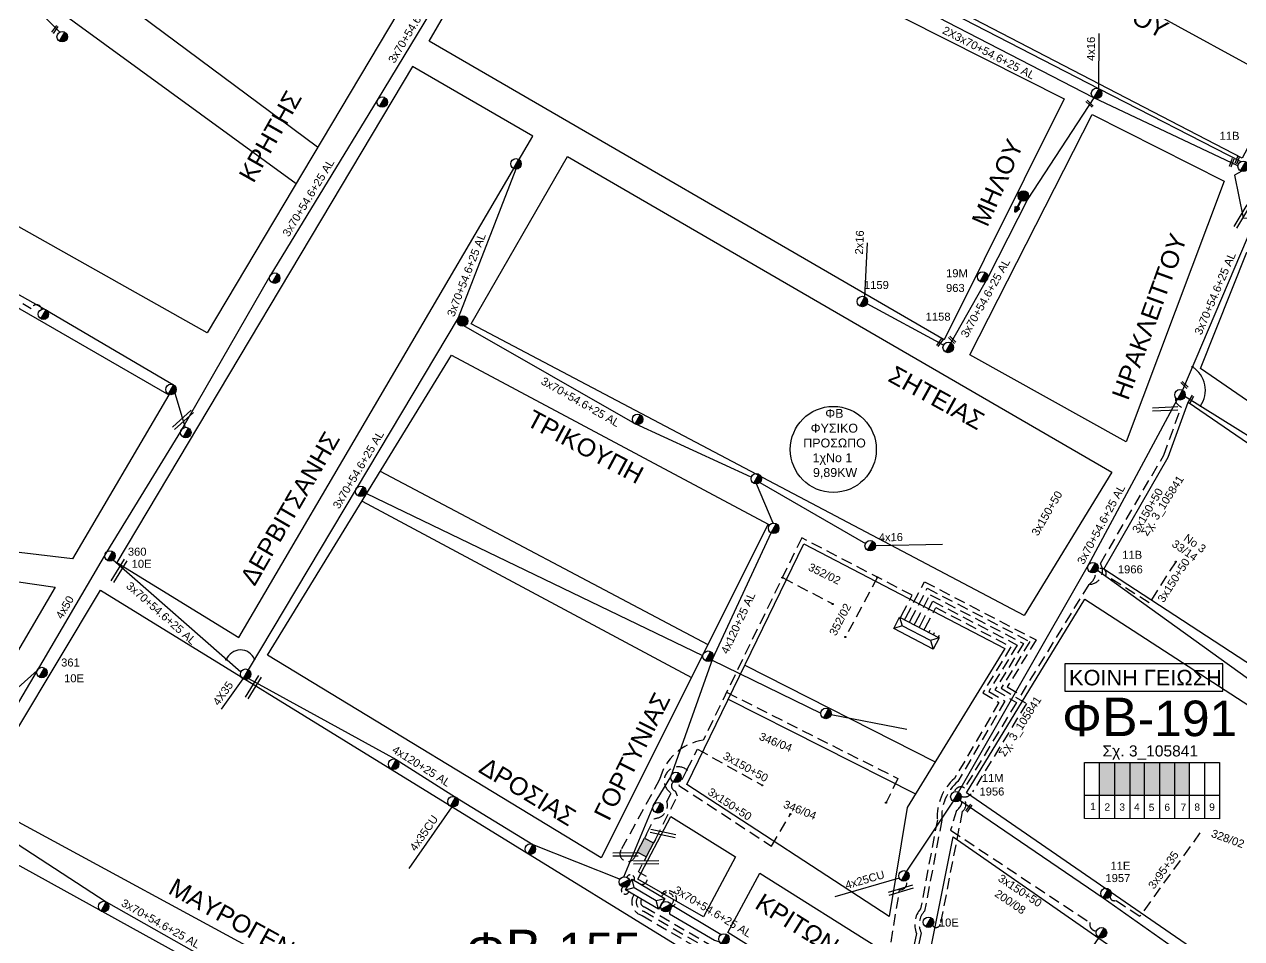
# Model space of a CAD drawing. Header units: millimetres. Extents: x 1138 to 9186, y 1584 to 2927.
# Drawn here: x 8477.2 to 8750.9, y 2034.9 to 2240.5 of the extents above; entities that cross this region are included whole.
import ezdxf
from ezdxf.enums import TextEntityAlignment as Align

# ---------------------------------------------------------------- set-up
doc = ezdxf.new("R2010")
doc.units = ezdxf.units.MM
doc.linetypes.add('DASHED', pattern=[19.05, 12.7, -6.35])
for name, color, linetype, lineweight in [('2x16', 7, 'Continuous', 30), ('3x150+50', 7, 'Continuous', 30), ('3x150AL+50CU', 7, 'Continuous', 30), ('3x70+54.6+25 AL', 7, 'SYN_LINE', 30), ('3x95+35', 7, 'Continuous', 30), ('4x120+25 AL', 7, 'SYN_LINE', 30), ('4x16', 7, 'Continuous', 30), ('4x16CU', 7, 'Continuous', 30), ('4x25CU', 7, 'Continuous', 30), ('4X35', 7, 'DASHED', 30), ('4x35CU', 7, 'DASHED', 30), ('4x50', 7, 'Continuous', 30), ('4x8.5', 7, 'Continuous', 30), ('Υπόβαθρο ΔΕΗ', 7, 'Continuous', 30)]:
    doc.layers.add(name, color=color, linetype=linetype, lineweight=lineweight)
for name, color, linetype in [('Link Box 4 Διευθύνσεων', 7, 'Continuous'), ('Pillar OTE', 7, 'Continuous'), ('TEXT ΚΑΛΩΔΙΩΝ', 7, 'Continuous'), ('Άγνωστα', 7, 'Continuous'), ('Επίτονοι', 7, 'Continuous'), ('Επιγραφές - Σχήματα', 7, 'Continuous'), ('Καλώδια ΧΤ   3x150+50AL', 7, 'DASHED'), ('Καλώδια ΧΤ   3x150AL+50CU', 7, 'DASHED'), ('Μηχανική τομή', 7, 'Continuous'), ('Στύλος Ξύλινος', 7, 'Continuous'), ('Στύλος Ξύλινος @ 1', 7, 'Continuous'), ('Στύλος ΦΜ', 7, 'Continuous'), ('Στύλος ΦΜ @ 1', 7, 'Continuous'), ('Συνδέσεις', 7, 'Continuous'), ('Τομή', 7, 'Continuous'), ('Υποσταθμός εναέριος 2 στύλων', 7, 'Continuous'), ('Υποσταθμός πόλεως', 7, 'Continuous')]:
    doc.layers.add(name, color=color, linetype=linetype)
doc.styles.add('arial', font='arial.ttf')
doc.styles.get("Standard").update_dxf_attribs({"font": 'arial.ttf'})
doc.linetypes.add('SYN_LINE', pattern='A,0.5,-0.0001,["/\\/\\/\\/",Standard,S=0.1,R=0,X=0,Y=-0.05],-0.25', length=0.7501)

# ---------------------------------------------------------------- blocks, each defined once
blk = doc.blocks.new('ΥΠΑΡΧΩΝ ΤΣΙΜΕΝΤΕΝΙΟΣ ΣΤΥΛΟΣ')
at = {"layer": 'Στύλος ΦΜ'}
blk.add_hatch(color=7, dxfattribs=at).paths.add_polyline_path([(-1.29, -2.28, 0.574793), (2.62, 0, 0.268822), (1.3, 2.27)])
at = {"layer": 'Στύλος ΦΜ', "color": 7}
blk.add_line((-1.29, -2.28), (1.3, 2.27), dxfattribs=at)
blk.add_circle((0, 0), 2.62, dxfattribs=at)
at = {"layer": 'Στύλος ΦΜ', "flags": 4}
for tag, p in [('ΤΥΠΟΣ', (-4.91, 3.03)), ('ΑΡΙΘΜΟΣ', (-4.68, 8.05))]:
    blk.add_attdef(tag, p, '', height=4, dxfattribs=at)
blk = doc.blocks.new('ΥΠΑΡΧΩΝ ΞΥΛΙΝΟΣ ΣΤΥΛΟΣ')
at = {"layer": 'Στύλος Ξύλινος'}
h = blk.add_hatch(color=7, dxfattribs=at)
h.paths.add_polyline_path([(-2.62, 0, 0.270008), (-1.29, -2.28), (1.3, 2.27, 0.576266)])
h.paths.add_polyline_path([(-1.29, -2.28, 0.574793), (2.62, 0, 0.268822), (1.3, 2.27)])
at = {"layer": 'Στύλος Ξύλινος', "color": 7}
blk.add_line((-1.29, -2.28), (1.3, 2.27), dxfattribs=at)
blk.add_circle((0, 0), 2.62, dxfattribs=at)
at = {"layer": 'Στύλος Ξύλινος', "flags": 4}
for tag, p in [('ΑΡΙΘΜΟΣ', (-4.91, 8.6)), ('ΤΥΠΟΣ', (-4.85, 3.39))]:
    blk.add_attdef(tag, p, '', height=4, dxfattribs=at)
blk = doc.blocks.new('LINK BOX 4 ΑΝΑΧΩΡΗΣΕΩΝ')
at = {"layer": 'Link Box 4 Διευθύνσεων', "ltscale": 40}
blk.add_hatch(color=256, dxfattribs=at).paths.add_polyline_path([(-3.54, 0), (-3.54, -4.67), (3.54, -4.67), (3.54, 0)])
for p, q in [((-3.54, 0), (-5.33, 0)), ((5.33, 0), (3.54, 0)), ((-3.54, -4.67), (-5.33, -4.67)), ((5.33, -4.67), (3.54, -4.67))]:
    blk.add_line(p, q, dxfattribs=at)
blk.add_lwpolyline([(-3.54, -4.67), (-3.54, 0), (3.54, 0), (3.54, -4.67)], close=True, dxfattribs=at)
blk = doc.blocks.new('ΥΠΟΣΤΑΘΜΟΣ ΕΝΑΕΡΙΟΣ ΕΠΙ 2 ΣΤΥΛΩΝ')
at = {"layer": 'Υποσταθμός εναέριος 2 στύλων', "linetype": 'Continuous'}
for points in [[(-11.97, -2.11, 0.574793), (-8.45, -0.07, 0.268822), (-9.64, 1.98)], [(9.68, -2.15, 0.574793), (13.19, -0.1, 0.268822), (12.01, 1.95)]]:
    blk.add_hatch(color=256, dxfattribs=at).paths.add_polyline_path(points)
for p, q in [((-11.97, -2.11), (-9.64, 1.98)), ((9.68, -2.15), (12.01, 1.95))]:
    blk.add_line(p, q, dxfattribs=at)
for centre in [(-10.81, -0.07), (10.84, -0.1)]:
    blk.add_circle(centre, 2.36, dxfattribs=at)
at = {"layer": 'Υποσταθμός πόλεως', "linetype": 'Continuous', "ltscale": 40}
blk.add_lwpolyline([(-8.57, 2.82), (8.57, 2.82), (8.57, -2.82), (-8.57, -2.82)], close=True, dxfattribs=at)
for points in [[(-5.75, 0), (-8.57, 2.82)], [(-8.57, -2.82), (-5.75, 0)], [(-5.75, 0), (5.75, 0)], [(5.75, 0), (8.57, 2.82)], [(8.57, -2.82), (5.75, 0)]]:
    blk.add_lwpolyline(points, dxfattribs=at)
at = {"layer": 'Υποσταθμός εναέριος 2 στύλων', "ltscale": 40, "flags": 1}
for tag, p in [('ΜΕΤΑΣΧΗΜΑΤΙΣΜΟΣ', (14.09, 2.51)), ('ΙΣΧΥΣ', (14.07, -0.28)), ('ΑΡΙΘΜΟΣ', (14.19, -3))]:
    blk.add_attdef(tag, p, '', height=1.8, dxfattribs=at)
blk = doc.blocks.new('ΜΗΧΑΝΙΚΗ ΤΟΜΗ')
at = {"layer": 'Μηχανική τομή', "ltscale": 40}
for p, q in [((-1.9, 0.8), (5.7, 0.8)), ((-1.9, -0.8), (5.7, -0.8))]:
    blk.add_line(p, q, dxfattribs=at)
blk = doc.blocks.new('ΤΟΜΗ')
at = {"layer": 'Τομή', "ltscale": 40}
for p, q in [((-5.7, 0), (17.1, 0)), ((-5.7, -2.8), (17.1, -2.8))]:
    blk.add_line(p, q, dxfattribs=at)
blk = doc.blocks.new('_ΣΥΝΔΕΣΗ')
at = {"layer": 'Συνδέσεις', "linetype": 'SYN_LINE', "ltscale": 40}
blk.add_hatch(color=256, dxfattribs=at).paths.add_polyline_path([(0.5, 0, 1), (-0.5, 0, 1)])
at = {"layer": 'Συνδέσεις'}
blk.add_circle((0, 0), 0.5, dxfattribs=at)
blk = doc.blocks.new('ΥΠΟΣΤΑΘΜΟΣ ΠΟΛΕΩΣ 9 ΑΝΑΧΩΡΗΣΕΩΝ')
at = {"layer": 'Υποσταθμός πόλεως', "ltscale": 40}
for p, q in [((-9.63, -2.82), (-9.63, -4)), ((-7.12, -2.82), (-7.12, -4)), ((-4.84, -2.82), (-4.84, -4)), ((-2.36, -2.82), (-2.36, -4)), ((0.09, -2.82), (0.09, -4)), ((2.55, -2.82), (2.55, -4)), ((5.02, -2.82), (5.02, -4)), ((7.48, -2.82), (7.48, -4)), ((9.61, -2.82), (9.61, -4))]:
    blk.add_line(p, q, dxfattribs=at)
blk.add_lwpolyline([(-10.02, 2.82), (10.02, 2.82), (10.02, -2.82), (-10.02, -2.82)], close=True, dxfattribs=at)
for points in [[(-7.21, 0), (-10.02, 2.82)], [(-10.02, -2.82), (-7.21, 0)], [(-7.21, 0), (7.21, 0)], [(7.21, 0), (10.02, 2.82)], [(10.02, -2.82), (7.21, 0)]]:
    blk.add_lwpolyline(points, dxfattribs=at)
at = {"layer": 'Υποσταθμός πόλεως', "linetype": 'SYN_LINE', "ltscale": 40, "flags": 1}
for tag, p in [('ΜΕΤΑΣΧΗΜΑΤΙΣΜΟΣ', (10.79, 1.71)), ('ΙΣΧΥΣ', (10.77, -1.08)), ('ΑΡΙΘΜΟΣ', (10.89, -3.8))]:
    blk.add_attdef(tag, p, '', height=1.8, dxfattribs=at)
blk = doc.blocks.new('ΕΠΙΤΟΝΟΣ')
at = {"layer": 'Επίτονοι', "lineweight": 40, "ltscale": 40}
blk.add_hatch(color=256, dxfattribs=at).paths.add_polyline_path([(-1.13, 6.47), (0, 9.1), (1.13, 6.47)])
for p, q in [((-1.13, 6.47), (0, 9.1)), ((1.13, 6.47), (-1.13, 6.47)), ((-1.13, 6.47), (0, 6.47)), ((0, 9.1), (1.13, 6.47)), ((0, 6.47), (0, 0))]:
    blk.add_line(p, q, dxfattribs=at)

msp = doc.modelspace()

# ---------------------------------------------------------------- hatches: boundary and pattern name
at = {"layer": 'Καλώδια ΧΤ   3x150AL+50CU', "linetype": 'DASHED', "lineweight": -3, "ltscale": 0.2}
h = msp.add_hatch(color=1, dxfattribs=at)
h.dxf.hatch_style = 1
h.paths.add_polyline_path([(8718.94, 2067.14), (8722.38, 2067.13), (8722.38, 2074.5), (8718.94, 2074.5)])
h = msp.add_hatch(color=85, dxfattribs=at)
h.dxf.hatch_style = 1
h.paths.add_polyline_path([(8722.38, 2067.13), (8725.82, 2067.13), (8725.82, 2074.5), (8722.38, 2074.5)])
h = msp.add_hatch(color=5, dxfattribs=at)
h.dxf.hatch_style = 1
h.paths.add_polyline_path([(8729.11, 2074.49), (8725.82, 2074.5), (8725.82, 2067.13), (8729.11, 2067.13)])
h = msp.add_hatch(color=6, dxfattribs=at)
h.dxf.hatch_style = 1
h.paths.add_polyline_path([(8732.5, 2074.49), (8729.11, 2074.49), (8729.11, 2067.13), (8732.5, 2067.12)])
h = msp.add_hatch(color=30, dxfattribs=at)
h.dxf.hatch_style = 1
h.paths.add_polyline_path([(8732.5, 2067.12), (8735.9, 2067.12), (8735.9, 2074.49), (8732.5, 2074.49)])
h = msp.add_hatch(color=27, dxfattribs=at)
h.dxf.hatch_style = 1
h.paths.add_polyline_path([(8735.9, 2067.12), (8739.29, 2067.12), (8739.29, 2074.49), (8735.9, 2074.49)])

# ---------------------------------------------------------------- linework, layer by layer
at = {"lineweight": -3, "ltscale": 0.2}
msp.add_circle((8659.11, 2144.9), 9.67, dxfattribs=at)
at = {"layer": '2x16', "color": 30, "linetype": 'SYN_LINE', "lineweight": -3, "ltscale": 15}
msp.add_lwpolyline([(8666.22, 2179.19), (8666.79, 2191.38)], dxfattribs=at)
at = {"layer": '3x150+50', "color": 1, "linetype": 'DASHED', "lineweight": -3, "ltscale": 0.2}
for points in [[(8716.63, 2114.54, 0.580009), (8719.17, 2119.26), (8733.4, 2143.57), (8737.36, 2154.52, -0.372497), (8736.03, 2156.61, 1.291298)], [(8736.1, 2119.65), (8730.16, 2110.38), (8720.36, 2116.57, 0.872208), (8718.48, 2117.72, 2011.113433)], [(8675.41, 2107.07), (8679.61, 2115.14), (8704.7, 2102.05), (8698.22, 2091.5), (8701.32, 2089.64), (8716.63, 2114.54, 0.236156), (8718.14, 2117.34)]]:
    msp.add_lwpolyline(points, format="xyb", dxfattribs=at)
at = {"layer": '3x150+50', "color": 27, "linetype": 'DASHED', "lineweight": -3, "ltscale": 0.2}
for points in [[(8674.46, 2107.56), (8676.82, 2112.08), (8652.01, 2125.02), (8629.88, 2079.5, 0.301969), (8620.05, 2070.62), (8611.39, 2054.82, 1.173649), (8614.6, 2053.57)], [(8617.1, 2058.35), (8618.94, 2061.9, 0.489549), (8621.72, 2065.68), (8622.65, 2067.61, -1.071027), (8626.18, 2072.82, -191.096971)], [(8615.2, 2044.3, 0.542579), (8616.49, 2041.01), (8663.38, 2013.68, 0.877369), (8665.16, 2014.38, 0.42831)]]:
    msp.add_lwpolyline(points, format="xyb", dxfattribs=at)
for points in [[(8647.66, 2116.07), (8658.97, 2110.14)], [(8669.02, 2116.15), (8661.82, 2102.71)], [(8635.12, 2090.27), (8673.61, 2070.87), (8670.96, 2065.45)], [(8626.18, 2072.82), (8628.58, 2077.48), (8643.12, 2069.35)], [(8626.18, 2072.82), (8624.38, 2069.32), (8645.21, 2055.67), (8649.46, 2062.86)]]:
    msp.add_lwpolyline(points, dxfattribs=at)
at = {"layer": '3x150+50', "color": 85, "linetype": 'DASHED', "lineweight": -3, "ltscale": 0.2}
for points in [[(8676.5, 2106.5), (8680.24, 2113.68), (8703.29, 2101.66), (8696.84, 2091.16), (8702.52, 2087.76), (8690.43, 2067.91, -0.423441), (8687.83, 2066.92)], [(8687.83, 2066.92, -0.377025), (8686.82, 2063.7), (8685.49, 2059.23), (8716.78, 2038.47, 0.467523), (8718.29, 2036.58, 0.969431)]]:
    msp.add_lwpolyline(points, format="xyb", dxfattribs=at)
at = {"layer": '3x150+50', "color": 6, "linetype": 'DASHED', "lineweight": -3, "ltscale": 0.2}
msp.add_lwpolyline([(8678.69, 2105.36), (8681.5, 2110.77), (8700.46, 2100.88), (8694.08, 2090.48), (8697.71, 2088.31), (8687.14, 2070.23, 0.236519), (8683.5, 2061.53), (8679.65, 2041.06, 0.325879), (8678.87, 2036.18), (8675.29, 2018.35, 0.692379), (8675.5, 2015.83, 78.352028)], format="xyb", dxfattribs=at)
at = {"layer": '3x150+50', "color": 5, "linetype": 'DASHED', "lineweight": -3, "ltscale": 0.2}
for points in [[(8677.59, 2105.93), (8680.87, 2112.22), (8701.88, 2101.27), (8695.46, 2090.82), (8700.28, 2087.94), (8688.6, 2068.74, 0.507619), (8686.36, 2067.92)], [(8687.83, 2066.92, -0.551314), (8688.09, 2063.42), (8683.17, 2038.15, -0.67634), (8681.44, 2037.82, 3.410682)], [(8616.01, 2043.72, 0.583324), (8616.82, 2041.96), (8643.08, 2026.69, 0.696819), (8645.78, 2027.47, 2.345191)]]:
    msp.add_lwpolyline(points, format="xyb", dxfattribs=at)
at = {"layer": '3x150+50', "color": 30, "linetype": 'DASHED', "lineweight": -3, "ltscale": 0.2}
for points in [[(8679.77, 2104.8), (8682.13, 2109.32), (8699.05, 2100.49), (8692.7, 2090.14), (8696.35, 2087.96), (8686.35, 2070.88, 0.22962), (8682.5, 2061.6), (8678.73, 2041.53, 0.289528), (8677.82, 2036.05), (8674.39, 2018.95, 0.429786), (8676.22, 2010.73), (8657.2, 1970.95, 0.963626), (8656.5, 1968.91)], [(8619.11, 2057.18), (8624.06, 2066.88), (8623.66, 2068.06, -0.63938), (8623.16, 2070.11, -1.174409)]]:
    msp.add_lwpolyline(points, format="xyb", dxfattribs=at)
at = {"layer": '3x150+50', "color": 6, "linetype": 'DASHED', "lineweight": -3, "ltscale": 0.15}
msp.add_lwpolyline([(8615.87, 2047.08, 0.630512), (8617.14, 2048.83), (8615.28, 2049.85), (8616.64, 2052.47)], format="xyb", dxfattribs=at)
at = {"layer": '3x150+50', "color": 173, "linetype": 'DASHED', "lineweight": -3, "ltscale": 0.2}
msp.add_lwpolyline([(8614.29, 2044.74, 0.506707), (8616.11, 2040.07), (8664.18, 2011.93, 0.489141), (8669.03, 2015.28), (8674.02, 2045.85, 0.569109), (8675.5, 2047.92)], format="xyb", dxfattribs=at)
at = {"layer": '3x150AL+50CU', "color": 2, "linetype": 'DASHED', "lineweight": -3, "ltscale": 0.2}
msp.add_lwpolyline([(8446.91, 2173.38), (8457.07, 2189.13), (8478.78, 2176.57, -0.794911), (8481.15, 2176.42, 10.082735)], format="xyb", dxfattribs=at)
at = {"layer": '3x70+54.6+25 AL', "color": 30, "linetype": 'SYN_LINE', "lineweight": -3, "ltscale": 15}
for points in [[(8590.92, 2291.33), (8620.87, 2277.1), (8645.68, 2264.08), (8685.87, 2243.02), (8718.89, 2226.01), (8750.75, 2209.64)], [(8717.72, 2223.96), (8702.85, 2201.27), (8693.85, 2183.59), (8685.54, 2168.85)], [(8587.73, 2207.94), (8574.79, 2174.47), (8551.86, 2136.06), (8527.56, 2095.35)], [(8683.89, 2168.34), (8666.7, 2177.66)], [(8640.66, 2138.63), (8614.53, 2150.64), (8576.08, 2172.66)], [(8554.19, 2134.98), (8629.67, 2098.53)], [(8645.58, 2128.32), (8641.82, 2137.12)], [(8642.62, 2137.47), (8666.33, 2123.73)], [(8525.88, 2094.77), (8497.18, 2120)], [(8631.87, 2097.47), (8656.28, 2085.56)]]:
    msp.add_lwpolyline(points, dxfattribs=at)
at = {"layer": '3x70+54.6+25 AL', "color": 85, "linetype": 'SYN_LINE', "lineweight": -3, "ltscale": 15}
for points in [[(8750.09, 2208.7), (8717.72, 2223.96), (8684.71, 2240.98), (8644.51, 2262.04), (8619.7, 2275.06), (8590.09, 2290.51)], [(8686.08, 2065.76), (8675.58, 2050.01)], [(8622.49, 2042.64), (8633.9, 2035.76)]]:
    msp.add_lwpolyline(points, dxfattribs=at)
at = {"layer": '3x70+54.6+25 AL', "color": 5, "linetype": 'SYN_LINE', "lineweight": -3, "ltscale": 15}
for points in [[(8586.29, 2287.29), (8579.03, 2260.65), (8556.57, 2223.42), (8532.45, 2183.89), (8512.53, 2149.32), (8495.67, 2121.8)], [(8480.08, 2095.16), (8463.61, 2080.45)], [(8687.53, 2065.98), (8719.82, 2044.01), (8756.76, 2017.95), (8784.33, 1999.34)]]:
    msp.add_lwpolyline(points, dxfattribs=at)
at = {"layer": '3x70+54.6+25 AL', "color": 85, "linetype": 'SYN_LINE', "lineweight": -3, "ltscale": 10}
msp.add_lwpolyline([(8750.93, 2207.45), (8749.34, 2206.59), (8751.28, 2196.98), (8753.09, 2196.84)], dxfattribs=at)
at = {"layer": '3x70+54.6+25 AL', "color": 6, "linetype": 'SYN_LINE', "lineweight": -3, "ltscale": 15}
for points in [[(8753.68, 2195.91), (8737.64, 2158.21)], [(8738.18, 2156.84), (8765.38, 2139.92), (8796.09, 2118.82), (8827.76, 2097.3), (8835.86, 2091.98)]]:
    msp.add_lwpolyline(points, dxfattribs=at)
at = {"layer": '3x70+54.6+25 AL', "color": 1, "linetype": 'SYN_LINE', "lineweight": -3, "ltscale": 15}
for points in [[(8687.25, 2067.8), (8716.47, 2118.94), (8736.47, 2156.17)], [(8718.48, 2117.72), (8758.11, 2089.26), (8785.77, 2068.22)]]:
    msp.add_lwpolyline(points, dxfattribs=at)
at = {"layer": '3x70+54.6+25 AL', "color": 2, "linetype": 'SYN_LINE', "lineweight": -3, "ltscale": 15}
msp.add_lwpolyline([(8464.12, 2063.62), (8495.65, 2043.1), (8532.31, 2022.38)], dxfattribs=at)
at = {"layer": '3x95+35', "color": 5, "linetype": 'DASHED', "lineweight": -3, "ltscale": 0.2}
msp.add_lwpolyline([(8741.55, 2058.64), (8728, 2039.87), (8722.52, 2043.44, -0.517582), (8721.32, 2044.3, -283.693527)], format="xyb", dxfattribs=at)
at = {"layer": '4x120+25 AL', "color": 2, "linetype": 'SYN_LINE', "lineweight": -3, "ltscale": 15}
for points in [[(8375.7, 2236.58), (8414.16, 2215.34), (8444.9, 2197.25), (8482.1, 2176.33), (8510.78, 2159.42)], [(8622.34, 2041.26), (8622.31, 2040.43), (8632.4, 2034.49), (8633.54, 2034.13), (8634.14, 2033.22), (8644.28, 2027.58), (8646.16, 2027.13), (8646.87, 2025.97), (8663.3, 2015.34), (8664.77, 2014.74)]]:
    msp.add_lwpolyline(points, dxfattribs=at)
at = {"layer": '4x120+25 AL', "color": 2, "linetype": 'SYN_LINE', "lineweight": -3, "ltscale": 7}
msp.add_lwpolyline([(8511.04, 2157.57), (8513.37, 2149.86)], dxfattribs=at)
at = {"layer": '4x120+25 AL', "color": 30, "linetype": 'SYN_LINE', "lineweight": -3, "ltscale": 15}
for points in [[(8618.68, 2064.88), (8622.57, 2071.28), (8632.01, 2097.88), (8645.13, 2126.13)], [(8618.68, 2064.88), (8611.97, 2048.7)]]:
    msp.add_lwpolyline(points, dxfattribs=at)
at = {"layer": '4x120+25 AL', "color": 1, "linetype": 'SYN_LINE', "lineweight": -3, "ltscale": 15}
msp.add_lwpolyline([(8527.62, 2093.35), (8560.85, 2075.13), (8574.2, 2066.7), (8591.59, 2056.01), (8611.18, 2048.24)], dxfattribs=at)
at = {"layer": '4x16', "color": 30, "linetype": 'SYN_LINE', "lineweight": -3, "ltscale": 15}
for points in [[(8718.8, 2226.05), (8718.85, 2238.44)], [(8668.57, 2123.28), (8683.69, 2123.59)]]:
    msp.add_lwpolyline(points, dxfattribs=at)
at = {"layer": '4x16CU', "color": 30, "linetype": 'SYN_LINE', "lineweight": -3, "ltscale": 15}
msp.add_lwpolyline([(8658.6, 2085.24), (8675.66, 2081.98)], dxfattribs=at)
at = {"layer": '4x25CU', "color": 85, "linetype": 'SYN_LINE', "lineweight": -3, "ltscale": 15}
msp.add_lwpolyline([(8673.92, 2048.49), (8659.48, 2044.28)], dxfattribs=at)
at = {"layer": '4X35', "color": 1, "linetype": 'SYN_LINE', "lineweight": -3, "ltscale": 10}
msp.add_lwpolyline([(8521.56, 2086.46), (8526.4, 2093.31)], dxfattribs=at)
at = {"layer": '4x35CU', "color": 1, "linetype": 'SYN_LINE', "lineweight": -3, "ltscale": 15}
msp.add_lwpolyline([(8573.36, 2064.52), (8563.68, 2050.65)], dxfattribs=at)
at = {"layer": '4x50', "color": 5, "linetype": 'Continuous', "lineweight": -3, "ltscale": 0.2}
msp.add_lwpolyline([(8495.67, 2121.8), (8480.08, 2095.16), (8461.96, 2064.53), (8448.77, 2040.26)], dxfattribs=at)
at = {"layer": '4x50', "color": 85, "linetype": 'SYN_LINE', "lineweight": -3, "ltscale": 15}
msp.add_lwpolyline([(8718.82, 2035.15), (8708.77, 2020.65)], dxfattribs=at)
at = {"layer": '4x8.5', "color": 133, "linetype": 'Continuous', "lineweight": -3, "ltscale": 0.2}
msp.add_lwpolyline([(8452.18, 2269.54), (8470.42, 2253.61), (8485.19, 2238.76)], dxfattribs=at)
at = {"layer": 'Pillar OTE', "lineweight": -3, "ltscale": 40}
for points in [[(8715.61, 2061.86), (8715.61, 2074.5), (8745.94, 2074.49), (8745.94, 2061.83), (8715.61, 2061.86)], [(8718.94, 2061.85), (8718.94, 2074.5)], [(8722.38, 2061.85), (8722.38, 2074.5)], [(8725.82, 2061.85), (8725.82, 2074.5)], [(8729.11, 2061.84), (8729.11, 2074.49)], [(8732.5, 2061.84), (8732.5, 2074.49)], [(8735.9, 2061.84), (8735.9, 2074.49)], [(8739.23, 2061.83), (8739.23, 2074.49)], [(8742.62, 2061.83), (8742.62, 2074.49)], [(8715.61, 2067.14), (8745.94, 2067.11)]]:
    msp.add_lwpolyline(points, dxfattribs=at)
at = {"layer": 'Επιγραφές - Σχήματα', "color": 190, "lineweight": -3}
msp.add_lwpolyline([(8711.16, 2090.5), (8746.67, 2090.5), (8746.67, 2096.67), (8711.16, 2096.67)], close=True, dxfattribs=at)
at = {"layer": 'Καλώδια ΧΤ   3x150+50AL', "color": 30, "linetype": 'DASHED', "lineweight": -3, "ltscale": 0.1}
msp.add_arc((8613.52, 2048.29), 0.923, 334.7762, 159.2273, dxfattribs=at)
at = {"layer": 'Καλώδια ΧΤ   3x150+50AL', "color": 1, "linetype": 'DASHED', "lineweight": -3, "ltscale": 0.1}
msp.add_arc((8612.34, 2045.76), 0.89, 128.1927, 341.8511, dxfattribs=at)
at = {"layer": 'Καλώδια ΧΤ   3x150+50AL', "color": 85, "linetype": 'DASHED', "lineweight": -3, "ltscale": 0.1}
msp.add_arc((8621.95, 2043.72), 1.91, 290.3895, 153.7031, dxfattribs=at)
at = {"layer": 'Καλώδια ΧΤ   3x150+50AL', "color": 2, "linetype": 'DASHED', "lineweight": -3, "ltscale": 0.1}
msp.add_arc((8621.8, 2043.72), 1.44, 306.5166, 154.2909, dxfattribs=at)
at = {"layer": 'Υπόβαθρο ΔΕΗ', "lineweight": -3}
for points in [[(8437.87, 2361.2), (8587.05, 2286.59), (8518.35, 2171.12), (8382.33, 2247.77), (8410.07, 2298.18)], [(8543.18, 2212.85), (8415.66, 2307.65), (8437.87, 2361.2)], [(8410.07, 2298.18), (8538.32, 2204.68)], [(8738.93, 2155.54), (8850.35, 2079.12), (8828.25, 2047.26), (8719.93, 2117.96), (8734.38, 2143.17), (8738.93, 2155.54)], [(8557.27, 2140), (8630.92, 2101.04)], [(8553.15, 2133.28), (8627.21, 2093.63)], [(8895.32, 1996.1), (8888.64, 1987.88), (8841.13, 1962.85), (8689.09, 2067.63), (8715.64, 2111.23), (8830.75, 2036.55)], [(8639.21, 2096.39), (8681.98, 2074.6)], [(8635.49, 2088.74), (8677.57, 2067.41)], [(8637.12, 2053.29), (8629.92, 2039.78), (8615.14, 2048.21), (8622.61, 2062.35), (8637.12, 2053.29)]]:
    msp.add_lwpolyline(points, dxfattribs=at)
for points in [[(8594.76, 2282.46), (8711.03, 2223.76), (8684.02, 2169.55), (8568.26, 2236.76)], [(8696.95, 2261.86), (8760.06, 2227.3), (8751.07, 2210.39), (8686.9, 2243.67)], [(8346.04, 2184.74), (8374.75, 2235.04), (8509.72, 2157.15), (8488.05, 2120.27), (8448.89, 2124.93)], [(8498.03, 2119.47), (8525.47, 2102.59), (8591.52, 2215.35), (8564.53, 2231.04)], [(8717.34, 2220.22), (8746.97, 2205.21), (8724.94, 2146.58), (8689.77, 2166.17)], [(8599.34, 2210.79), (8721.75, 2139.81), (8702.01, 2107.56), (8577.66, 2173.14)], [(8752.07, 2189.3), (8802.02, 2154.33), (8819.17, 2141.57), (8852.35, 2115.67), (8837.99, 2096.83), (8741.69, 2163.12)], [(8444.88, 2119.61), (8484.18, 2113.95), (8467.37, 2085.38), (8333.47, 2163.89), (8342.25, 2178.51)], [(8573.29, 2166.1), (8644.44, 2128.06), (8606.9, 2053.05), (8531.88, 2098.63)], [(8652.46, 2123.66), (8697.64, 2100.1), (8675.69, 2064.35), (8671.69, 2039.86), (8626.16, 2069.55)], [(8494.35, 2113.24), (8642.26, 2022.05), (8619.9, 1982.92), (8466.16, 2066.34)], [(8641.59, 1959.75), (8617.73, 1907.65), (8436.9, 2019.31), (8461.87, 2059.1)], [(8769.04, 2000.06), (8744.01, 1966.24), (8677.43, 2014.66), (8686.07, 2057.77)], [(8642.57, 2049.61), (8670.69, 2031.87), (8668.05, 2015.75), (8635.4, 2036.24)]]:
    msp.add_lwpolyline(points, close=True, dxfattribs=at)
for centre, radius, start, end in [((8736.61, 2158.2), 6.16, 325.079, 58.129), ((8525.83, 2096.4), 3.4, 22.5811, 159.3352)]:
    msp.add_arc(centre, radius, start, end, dxfattribs=at)

# ---------------------------------------------------------------- block references
at = {"layer": 'Link Box 4 Διευθύνσεων', "lineweight": -3, "xscale": 0.5, "yscale": 0.5, "zscale": 0.5, "rotation": 62.16119272987692}
msp.add_blockref('LINK BOX 4 ΑΝΑΧΩΡΗΣΕΩΝ', (8615.83, 2055.91), dxfattribs=at)
at = {"layer": 'Επίτονοι', "lineweight": -3, "xscale": 0.449999999999818, "yscale": 0.449999999999818, "zscale": 0.449999999999818, "rotation": 152.616195807544}
msp.add_blockref('ΕΠΙΤΟΝΟΣ', (8701.85, 2201.9), dxfattribs=at)
at = {"layer": 'Μηχανική τομή', "lineweight": -3}
for p, xscale, yscale, zscale, rotation in [((8483.88, 2238.99), 0.2499999999999999, 0.2499999999999999, 0.2499999999999999, 54.38633714151349), ((8717.08, 2222.32), 0.2499999999999996, 0.2499999999999996, 0.4999999999999997, 135.7129510555387), ((8748.53, 2208.98), 0.2499999999999996, 0.2499999999999996, 0.4999999999999997, 67.85647552776707), ((8749.82, 2209.65), 0.2499999999999996, 0.2499999999999996, 0.4999999999999997, 67.85647552776707), ((8686.17, 2169.22), 0.2499999999999996, 0.2499999999999996, 0.4999999999999997, 135.7129510555387), ((8682.81, 2168.52), 0.2499999999999996, 0.2499999999999996, 0.4999999999999997, 55.31546576440822), ((8738.42, 2159.07), 0.2499999999999996, 0.2499999999999996, 0.4999999999999997, 135.7129510555387), ((8739.3, 2155.77), 0.2499999999999996, 0.2499999999999996, 0.4999999999999997, 60.23379215458201), ((8689.35, 2063.84), 0.2499999999999999, 0.2499999999999999, 0.2499999999999999, 54.38633714151349)]:
    msp.add_blockref('ΜΗΧΑΝΙΚΗ ΤΟΜΗ', p, dxfattribs=dict(at, xscale=xscale, yscale=yscale, zscale=zscale, rotation=rotation))
at = {"layer": 'Στύλος Ξύλινος @ 1', "lineweight": -3, "ltscale": 40, "xscale": 0.4499999999998181, "yscale": 0.4499999999998181, "zscale": 0.4499999999998181}
for p in [(8701.85, 2201.9), (8575.76, 2173.79)]:
    msp.add_blockref('ΥΠΑΡΧΩΝ ΞΥΛΙΝΟΣ ΣΤΥΛΟΣ', p, dxfattribs=at)
at = {"layer": 'Στύλος ΦΜ @ 1', "lineweight": -3, "ltscale": 40, "xscale": 0.4499999999998181, "yscale": 0.4499999999998181, "zscale": 0.4499999999998181}
for p in [(8485.75, 2237.72), (8718.3, 2224.98), (8557.69, 2223.03), (8587.77, 2209.12), (8533.53, 2183.43), (8481.52, 2175.31), (8510.2, 2158.39), (8737.05, 2157.19), (8615.11, 2151.67), (8513.53, 2148.7), (8641.79, 2138.3), (8552.87, 2135.47), (8645.71, 2127.15), (8667.4, 2123.23), (8630.95, 2098.38), (8526.98, 2094.33), (8657.45, 2085.5), (8560.26, 2074.1), (8623.74, 2071.13), (8573.61, 2065.67), (8619.7, 2064.29), (8591, 2054.99), (8674.99, 2048.98), (8495.06, 2042.08), (8719.4, 2036.18), (8634.53, 2034.77)]:
    msp.add_blockref('ΥΠΑΡΧΩΝ ΤΣΙΜΕΝΤΕΝΙΟΣ ΣΤΥΛΟΣ', p, dxfattribs=at)
at = {"layer": 'Στύλος ΦΜ @ 1', "lineweight": -3, "ltscale": 40}
ref = msp.add_blockref('ΥΠΑΡΧΩΝ ΤΣΙΜΕΝΤΕΝΙΟΣ ΣΤΥΛΟΣ', (8751.26, 2208.58), dxfattribs=dict(at, xscale=0.4499999999998181, yscale=0.4499999999998181, zscale=0.4499999999998181))
ref.add_attrib('ΤΥΠΟΣ', '11B', (8745.96, 2214.54), dxfattribs={"layer": 'Στύλος ΦΜ', "height": 1.8, "flags": 4})
ref = msp.add_blockref('ΥΠΑΡΧΩΝ ΤΣΙΜΕΝΤΕΝΙΟΣ ΣΤΥΛΟΣ', (8692.68, 2183.7), dxfattribs=dict(at, xscale=0.449999999999818, yscale=0.449999999999818, zscale=0.449999999999818))
ref.add_attrib('ΤΥΠΟΣ', '19M', (8684.46, 2183.63), dxfattribs={"layer": 'Στύλος ΦΜ', "height": 1.8, "rotation": 360, "flags": 4})
ref.add_attrib('ΑΡΙΘΜΟΣ', '963', (8684.45, 2180.32), dxfattribs={"layer": 'Στύλος ΦΜ', "height": 1.8, "rotation": 360, "flags": 4})
ref = msp.add_blockref('ΥΠΑΡΧΩΝ ΤΣΙΜΕΝΤΕΝΙΟΣ ΣΤΥΛΟΣ', (8665.64, 2178.17), dxfattribs=dict(at, xscale=0.449999999999818, yscale=0.449999999999818, zscale=0.449999999999818))
ref.add_attrib('ΤΥΠΟΣ', '1159', (8666, 2180.98), dxfattribs={"layer": 'Στύλος ΦΜ', "height": 1.8, "flags": 4})
ref = msp.add_blockref('ΥΠΑΡΧΩΝ ΤΣΙΜΕΝΤΕΝΙΟΣ ΣΤΥΛΟΣ', (8684.95, 2167.83), dxfattribs=dict(at, xscale=0.449999999999818, yscale=0.449999999999818, zscale=0.449999999999818))
ref.add_attrib('ΤΥΠΟΣ', '1158', (8679.88, 2173.86), dxfattribs={"layer": 'Στύλος ΦΜ', "height": 1.8, "flags": 4})
ref = msp.add_blockref('ΥΠΑΡΧΩΝ ΤΣΙΜΕΝΤΕΝΙΟΣ ΣΤΥΛΟΣ', (8496.48, 2120.94), dxfattribs=dict(at, xscale=0.4499999999998181, yscale=0.4499999999998181, zscale=0.4499999999998181))
ref.add_attrib('ΤΥΠΟΣ', '360', (8500.51, 2121), dxfattribs={"layer": 'Στύλος ΦΜ', "height": 1.8, "flags": 4})
ref.add_attrib('ΑΡΙΘΜΟΣ', '10E', (8501.36, 2118.27), dxfattribs={"layer": 'Στύλος ΦΜ', "height": 1.8, "flags": 4})
ref = msp.add_blockref('ΥΠΑΡΧΩΝ ΤΣΙΜΕΝΤΕΝΙΟΣ ΣΤΥΛΟΣ', (8717.46, 2118.3), dxfattribs=dict(at, xscale=0.4499999999998181, yscale=0.4499999999998181, zscale=0.4499999999998181))
ref.add_attrib('ΤΥΠΟΣ', '11B', (8724.08, 2120.29), dxfattribs={"layer": 'Στύλος ΦΜ', "height": 1.8, "flags": 4})
ref.add_attrib('ΑΡΙΘΜΟΣ', '1966', (8723.09, 2117.02), dxfattribs={"layer": 'Στύλος ΦΜ', "height": 1.8, "flags": 4})
ref = msp.add_blockref('ΥΠΑΡΧΩΝ ΤΣΙΜΕΝΤΕΝΙΟΣ ΣΤΥΛΟΣ', (8481.17, 2094.71), dxfattribs=dict(at, xscale=0.4499999999998181, yscale=0.4499999999998181, zscale=0.4499999999998181))
ref.add_attrib('ΤΥΠΟΣ', '361', (8485.5, 2096.07), dxfattribs={"layer": 'Στύλος ΦΜ', "height": 1.8, "flags": 4})
ref.add_attrib('ΑΡΙΘΜΟΣ', '10E', (8486.17, 2092.52), dxfattribs={"layer": 'Στύλος ΦΜ', "height": 1.8, "flags": 4})
ref = msp.add_blockref('ΥΠΑΡΧΩΝ ΤΣΙΜΕΝΤΕΝΙΟΣ ΣΤΥΛΟΣ', (8686.66, 2066.78), dxfattribs=dict(at, xscale=0.449999999999818, yscale=0.449999999999818, zscale=0.449999999999818))
ref.add_attrib('ΤΥΠΟΣ', '11M', (8692.51, 2070.1), dxfattribs={"layer": 'Στύλος ΦΜ', "height": 1.8, "flags": 4})
ref.add_attrib('ΑΡΙΘΜΟΣ', '1956', (8691.97, 2067.05), dxfattribs={"layer": 'Στύλος ΦΜ', "height": 1.8, "flags": 4})
ref = msp.add_blockref('ΥΠΑΡΧΩΝ ΤΣΙΜΕΝΤΕΝΙΟΣ ΣΤΥΛΟΣ', (8720.4, 2045.03), dxfattribs=dict(at, xscale=0.449999999999818, yscale=0.449999999999818, zscale=0.449999999999818))
ref.add_attrib('ΤΥΠΟΣ', '11E', (8721.42, 2050.35), dxfattribs={"layer": 'Στύλος ΦΜ', "height": 1.8, "flags": 4})
ref.add_attrib('ΑΡΙΘΜΟΣ', '1957', (8720.29, 2047.58), dxfattribs={"layer": 'Στύλος ΦΜ', "height": 1.8, "flags": 4})
ref = msp.add_blockref('ΥΠΑΡΧΩΝ ΤΣΙΜΕΝΤΕΝΙΟΣ ΣΤΥΛΟΣ', (8680.51, 2038.54), dxfattribs=dict(at, xscale=0.4499999999998181, yscale=0.4499999999998181, zscale=0.4499999999998181))
ref.add_attrib('ΤΥΠΟΣ', '10E', (8682.84, 2037.58), dxfattribs={"layer": 'Στύλος ΦΜ', "height": 1.8, "flags": 4})
at = {"layer": 'Συνδέσεις', "lineweight": -3, "xscale": 0.25, "yscale": 0.25, "zscale": 0.25}
for p in [(8739.86, 2163.44), (8741.66, 2154.68), (8736.1, 2119.65), (8647.66, 2116.07), (8669.02, 2116.15), (8658.97, 2110.14), (8661.82, 2102.71), (8522.66, 2097.61), (8528.97, 2097.71), (8626.18, 2072.82), (8643.12, 2069.35), (8670.96, 2065.45), (8649.46, 2062.86)]:
    msp.add_blockref('_ΣΥΝΔΕΣΗ', p, dxfattribs=at)
at = {"layer": 'Τομή', "lineweight": -3, "xscale": 0.2499999999999998, "yscale": 0.2499999999999998, "zscale": 0.2499999999999998}
for p, rotation in [((8751.92, 2198.33), 239.2278851456234), ((8735.14, 2153.69), 182.5041997412337), ((8511.59, 2150.86), 41.88885596711199), ((8499.51, 2118.63), 238.4154395279645), ((8529.74, 2092.47), 238.4154395279645), ((8622.13, 2057.81), 168.0395207524427), ((8613.84, 2053.43), 180.3887472169173), ((8618.44, 2051.65), 180.3887472169173), ((8675.72, 2045.82), 196.6481029199815)]:
    msp.add_blockref('ΤΟΜΗ', p, dxfattribs=dict(at, rotation=rotation))
at = {"layer": 'Υποσταθμός εναέριος 2 στύλων', "lineweight": -3, "xscale": 0.5, "yscale": 0.5, "zscale": 0.5, "rotation": 329.2715997593327}
msp.add_blockref('ΥΠΟΣΤΑΘΜΟΣ ΕΝΑΕΡΙΟΣ ΕΠΙ 2 ΣΤΥΛΩΝ', (8616.83, 2044.87), dxfattribs=at)
at = {"layer": 'Υποσταθμός πόλεως', "lineweight": -3, "xscale": 0.4999999999999998, "yscale": 0.4999999999999998, "zscale": 0.4999999999999998, "rotation": 152.4609362046614}
msp.add_blockref('ΥΠΟΣΤΑΘΜΟΣ ΠΟΛΕΩΣ 9 ΑΝΑΧΩΡΗΣΕΩΝ', (8677.8, 2103.57), dxfattribs=at)

# ---------------------------------------------------------------- texts
at = {"lineweight": -3, "ltscale": 40, "char_height": 4, "width": 65.6312, "attachment_point": 1, "style": 'arial'}
for s, insert, rotation in [('ΔΗΜΟΚΡΙΤΟΥ', (8702.21, 2258.65), 331.1273), ('KPHTHΣ', (8525.26, 2206.57), 60.5233), ('MHΛOY', (8690.08, 2196.33), 66.4209), ('ΣHTEIAΣ', (8673.07, 2163.91), 331.1273), ('ΔEPBITΣANHΣ', (8525.56, 2115.98), 59.9427), ('MAYPOΓENOYΣ', (8511.24, 2048.66), 331.255)]:
    msp.add_mtext(s, dxfattribs=dict(at, insert=insert, rotation=rotation))
at = {"lineweight": -3, "ltscale": 30, "char_height": 1.63, "width": 11.2573, "attachment_point": 1}
for s, insert in [('1', (8716.85, 2065.42)), ('2', (8720.09, 2065.28)), ('3', (8723.42, 2065.28)), ('4', (8726.73, 2065.28)), ('5', (8730.03, 2065.2)), ('6', (8733.55, 2065.23)), ('7', (8737.18, 2065.23)), ('8', (8740.29, 2065.26)), ('9', (8743.62, 2065.28))]:
    msp.add_mtext(s, dxfattribs=dict(at, insert=insert))
at = {"layer": 'TEXT ΚΑΛΩΔΙΩΝ', "linetype": 'Continuous', "lineweight": -3, "ltscale": 0.2}
for s, rotation, p in [('3x70+54.6+25 AL', 58.8996, (8564.81, 2240.56)), ('2Χ3x70+54.6+25 AL', 332.7292, (8694.07, 2234.13)), ('4x16', 89.7558, (8717.03, 2235)), ('3x70+54.6+25 AL', 58.605, (8541.09, 2201.51)), ('3x70+54.6+25 AL', 68.8632, (8576.61, 2184.17)), ('2x16', 87.3443, (8664.99, 2191.46)), ('3x70+54.6+25 AL', 60.5691, (8693.3, 2178.95)), ('3x70+54.6+25 AL', 66.9426, (8744.94, 2179.97)), ('3x70+54.6+25 AL', 330.202, (8602.27, 2155.58)), ('3x70+54.6+25 AL', 59.1576, (8552.31, 2140.33)), ('3x150+50', 59.6646, (8707.13, 2130.53)), ('3x70+54.6+25 AL', 61.754, (8719.31, 2128.03)), ('3x150+50', 59.6646, (8729.77, 2131.15)), ('4x16', 1.1953, (8672.04, 2125.15)), ('3x150+50', 57.3311, (8735.63, 2115.46)), ('3x70+54.6+25 AL', 318.6887, (8508.02, 2108.07)), ('4x50', 59.6665, (8486.32, 2109.39)), ('4x120+25 AL', 65.0817, (8637.7, 2105.86)), ('4X35', 54.7497, (8521.88, 2090.03)), ('4x120+25 AL', 327.7261, (8566.53, 2073.67)), ('3x150+50', 330.8012, (8639.41, 2073.49)), ('3x150+50', 326.7638, (8635.85, 2065.12)), ('4x35CU', 55.1015, (8567.05, 2058.61)), ('3x95+35', 54.1918, (8733.32, 2050.31)), ('4x25CU', 16.25, (8666.2, 2048.11)), ('3x150+50', 326.4437, (8701.1, 2045.66)), ('3x70+54.6+25 AL', 328.9252, (8632.03, 2040.94)), ('3x70+54.6+25 AL', 330.5357, (8507.92, 2038.23))]:
    msp.add_text(s, height=1.8, rotation=rotation, dxfattribs=at).set_placement(p, align=Align.MIDDLE_CENTER)
at = {"layer": 'Άγνωστα', "color": 7, "lineweight": -3, "char_height": 1.8, "width": 4.551914400963142e-14, "attachment_point": 1, "rotation": 57.3448}
for insert in [(8728.16, 2126.22), (8696.14, 2076.59)]:
    msp.add_mtext('Σχ. 3_105841', dxfattribs=dict(at, insert=insert))
at = {"layer": 'Άγνωστα', "lineweight": -3, "ltscale": 40, "char_height": 1.8, "attachment_point": 1, "style": 'arial'}
for s, insert, width, rotation in [('33/14', (8736.06, 2124.72), 34.0855, 325.2003), ('Νο 3', (8738.74, 2126.03), 34.0855, 325.2003), ('352/02', (8654.08, 2119.43), 12.7137, 333.8273), ('352/02', (8658.09, 2103.64), 12.7137, 62.7299), ('346/04', (8642.93, 2081.33), 12.7137, 338.0827), ('346/04', (8648.38, 2066.07), 12.7137, 338.0827), ('328/02', (8744.51, 2059.5), 12.7137, 340.0254), ('200/08', (8696.22, 2046.03), 12.7137, 326)]:
    msp.add_mtext(s, dxfattribs=dict(at, insert=insert, width=width, rotation=rotation))
at = {"layer": 'Άγνωστα', "color": 7, "lineweight": -3, "insert": (8719.64, 2078.33), "char_height": 2.5, "width": 4.551914400963142e-14, "attachment_point": 1}
msp.add_mtext('Σχ. 3_105841', dxfattribs=at)
at = {"layer": 'Επιγραφές - Σχήματα', "color": 190, "lineweight": -3, "insert": (8712.11, 2095.32), "char_height": 3.5, "width": 35.1311, "attachment_point": 1}
msp.add_mtext('KOINH ΓΕΙΩΣΗ', dxfattribs=at)
at = {"layer": 'Υπόβαθρο ΔΕΗ', "lineweight": -3}
for s, rotation, p in [('ΗΡΑΚΛΕΙΤΤΟΥ', 70.0875, (8730.16, 2174.8)), ('ΤΡΙΚΟΥΠΗ', 331.8647, (8603.36, 2145.49)), ('ΓΟΡΤΥΝΙΑΣ', 63.4119, (8613.86, 2075.89)), ('ΔΡΟΣΙΑΣ', 328.7179, (8590.41, 2067.93)), ('ΚΡΙΤΩΝΟΣ', 327.8902, (8654.31, 2036.02))]:
    msp.add_text(s, height=4, rotation=rotation, dxfattribs=at).set_placement(p, align=Align.MIDDLE_CENTER)
at = {"layer": 'Υπόβαθρο ΔΕΗ', "lineweight": -3, "attachment_point": 1}
for s, insert, char_height, width in [('{\\W8.64836; }ΦΒ \\P{\\W4.42067; }ΦΥΣΙΚΟ \\P{\\W2.28183; }ΠΡΟΣΩΠΟ', (8650.59, 2154.01), 2, 17.2548), ('{\\W5.64925; }1χΝο 1\\P{\\W5.75643; }9,89KW', (8650.07, 2144.03), 2, 17.2548), ('Φ{\\H1.0833x;B}-191', (8710.56, 2089.07), 8, 84.6573), ('Φ{\\H1.0833x;B}-155', (8576.53, 2036.89), 8, 84.6573)]:
    msp.add_mtext(s, dxfattribs=dict(at, insert=insert, char_height=char_height, width=width))

doc.saveas('drawing.dxf')
